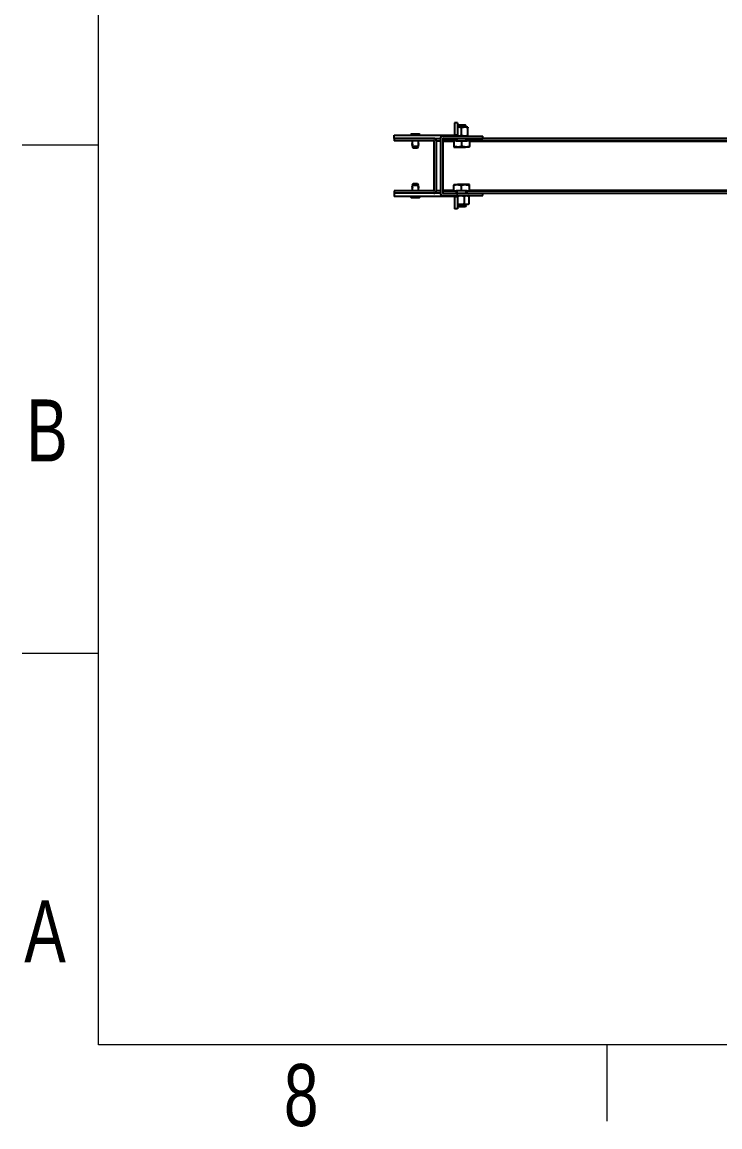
# Model space of a CAD drawing. Header units: millimetres. Extents: x 821 to 7155, y -3699 to 608.
# Drawn here: x 4460 to 4905, y -3699 to -2993 of the extents above; entities that cross this region are included whole.
import ezdxf

# ---------------------------------------------------------------- set-up
doc = ezdxf.new("R2010")
doc.units = ezdxf.units.MM
doc.styles.add('SLDTEXTSTYLE0', font='TXT', dxfattribs={"width": 0.75})

msp = doc.modelspace()

# ---------------------------------------------------------------- hatches: boundary and pattern name
at = {"linetype": 'Continuous', "lineweight": 18}
h = msp.add_hatch(dxfattribs=at)
h.set_pattern_fill('ANSI32', scale=10, style=0)
h.set_pattern_definition([(45, (4339.89, -4713.13), (-67.352, 67.352), []), (45, (4384.79, -4713.13), (-67.352, 67.352), [])])
edge = h.paths.add_edge_path(flags=0)
edge.add_line((4728.59, -3103.84), (4753.89, -3103.84))
edge.add_line((4753.89, -3103.84), (4753.89, -3102.34))
edge.add_line((4753.89, -3102.34), (4728.59, -3102.34))
edge.add_arc((4728.59, -3102.14), 0.2, 180, 270, ccw=False)
edge.add_line((4728.39, -3102.14), (4728.39, -3067.54))
edge.add_arc((4728.59, -3067.54), 0.2, 90, 180, ccw=False)
edge.add_line((4728.59, -3067.34), (4753.89, -3067.34))
edge.add_line((4753.89, -3067.34), (4753.89, -3065.84))
edge.add_line((4753.89, -3065.84), (4728.59, -3065.84))
edge.add_arc((4728.59, -3067.54), 1.7, 90, 180)
edge.add_line((4726.89, -3067.54), (4726.89, -3102.14))
edge.add_arc((4728.59, -3102.14), 1.7, 180, 270)

# ---------------------------------------------------------------- linework, layer by layer
at = {"color": 7, "linetype": 'Continuous', "lineweight": 18}
for p, q in [((4508.52, -3646.25), (4508.52, -1847.51)), ((4508.52, -3071.57), (4459.81, -3071.57)), ((4508.52, -3396.25), (4459.81, -3396.25)), ((7105.98, -3646.25), (4508.52, -3646.25)), ((4833.2, -3646.25), (4833.2, -3694.96))]:
    msp.add_line(p, q, dxfattribs=at)
at = {"color": 7, "linetype": 'Continuous', "lineweight": 25}
for p, q in [((4735.89, -3057.34), (4735.89, -3065.14)), ((4737.89, -3057.34), (4735.89, -3057.34)), ((4737.89, -3057.34), (4737.89, -3065.14)), ((4737.94, -3058.84), (4737.89, -3058.9)), ((4743.39, -3059.4), (4737.89, -3059.4)), ((4737.89, -3060.24), (4738.39, -3060.24)), ((4742.84, -3058.84), (4737.94, -3058.84)), ((4740.39, -3060.6), (4738.39, -3060.24)), ((4742.39, -3060.24), (4738.39, -3060.24)), ((4740.39, -3065.49), (4740.39, -3060.6)), ((4744.39, -3060.6), (4742.39, -3060.24)), ((4744.39, -3060.24), (4742.39, -3060.24)), ((4743.39, -3059.4), (4742.84, -3058.84)), ((4743.39, -3060.24), (4743.39, -3059.4)), ((4744.39, -3065.49), (4744.39, -3060.6)), ((4697.39, -3067.34), (4697.39, -3065.34)), ((4697.39, -3065.34), (4735.69, -3065.34)), ((4697.39, -3067.34), (4697.39, -3068.84)), ((4722.69, -3067.34), (4697.39, -3067.34)), ((4722.69, -3068.84), (4697.39, -3068.84)), ((4708.39, -3064.34), (4707.89, -3064.84)), ((4707.89, -3064.84), (4707.89, -3065.34)), ((4707.89, -3064.84), (4713.89, -3064.84)), ((4708.39, -3064.34), (4713.39, -3064.34)), ((4708.89, -3068.84), (4708.89, -3070.59)), ((4712.89, -3070.59), (4712.89, -3068.84)), ((4713.89, -3064.84), (4713.39, -3064.34)), ((4713.89, -3065.34), (4713.89, -3064.84)), ((4722.69, -3067.34), (4726.9, -3067.34)), ((4722.89, -3100.64), (4722.89, -3069.04)), ((4724.39, -3100.64), (4724.39, -3069.04)), ((4726.89, -3067.54), (4726.89, -3102.14)), ((4728.39, -3067.54), (4728.39, -3102.14)), ((4736.89, -3068.84), (4728.39, -3068.84)), ((4728.59, -3065.84), (4753.89, -3065.84)), ((4728.59, -3067.34), (4753.89, -3067.34)), ((4735.39, -3068.84), (4735.39, -3072.4)), ((4735.89, -3065.14), (4737.89, -3065.14)), ((4736.89, -3067.34), (4736.89, -3068.84)), ((4736.89, -3068.84), (4740.39, -3068.84)), ((4737.39, -3067.34), (4737.39, -3068.84)), ((4740.39, -3065.49), (4738.39, -3065.84)), ((4740.39, -3068.84), (4740.39, -3072.4)), ((4740.39, -3068.84), (4743.89, -3068.84)), ((4744.39, -3065.49), (4742.39, -3065.84)), ((4743.39, -3068.84), (4743.39, -3067.34)), ((4743.89, -3067.34), (4743.89, -3068.84)), ((5295.89, -3068.84), (4743.89, -3068.84)), ((4745.39, -3068.84), (4745.39, -3072.4)), ((4753.89, -3067.34), (4753.89, -3065.84)), ((5285.89, -3067.34), (4753.89, -3067.34)), ((4708.89, -3071.72), (4708.89, -3072.34)), ((4708.89, -3072.34), (4709.47, -3073.34)), ((4708.89, -3072.34), (4712.89, -3072.34)), ((4709.47, -3073.34), (4712.31, -3073.34)), ((4712.31, -3073.34), (4712.89, -3072.34)), ((4712.89, -3072.34), (4712.89, -3071.71)), ((4735.39, -3072.84), (4737.89, -3072.84)), ((4740.39, -3072.4), (4737.89, -3072.84)), ((4737.89, -3072.84), (4742.89, -3072.84)), ((4745.39, -3072.4), (4742.89, -3072.84)), ((4745.39, -3072.84), (4742.89, -3072.84)), ((4709.47, -3096.34), (4708.89, -3097.34)), ((4708.89, -3097.34), (4708.89, -3097.98)), ((4712.89, -3097.34), (4708.89, -3097.34)), ((4712.31, -3096.34), (4709.47, -3096.34)), ((4712.89, -3097.34), (4712.31, -3096.34)), ((4712.89, -3097.97), (4712.89, -3097.34)), ((4735.39, -3097.29), (4737.89, -3096.84)), ((4735.39, -3096.84), (4737.89, -3096.84)), ((4735.39, -3100.84), (4735.39, -3097.29)), ((4742.89, -3096.84), (4737.89, -3096.84)), ((4740.39, -3097.29), (4742.89, -3096.84)), ((4740.39, -3100.84), (4740.39, -3097.29)), ((4745.39, -3096.84), (4742.89, -3096.84)), ((4745.39, -3100.84), (4745.39, -3097.29)), ((4697.39, -3100.84), (4697.39, -3102.34)), ((4722.69, -3100.84), (4697.39, -3100.84)), ((4722.69, -3102.34), (4697.39, -3102.34)), ((4697.39, -3102.34), (4697.39, -3104.34)), ((4735.69, -3104.34), (4697.39, -3104.34)), ((4707.89, -3104.34), (4707.89, -3104.84)), ((4708.89, -3099.09), (4708.89, -3100.84)), ((4712.89, -3100.84), (4712.89, -3099.09)), ((4713.89, -3104.84), (4713.89, -3104.34)), ((4726.9, -3102.34), (4722.69, -3102.34)), ((4728.39, -3100.84), (4736.89, -3100.84)), ((4728.59, -3102.34), (4753.89, -3102.34)), ((4728.59, -3103.84), (4753.89, -3103.84)), ((4735.81, -3104.38), (4735.81, -3109.09)), ((4735.89, -3104.54), (4737.89, -3104.54)), ((4735.89, -3104.54), (4735.89, -3112.34)), ((4740.39, -3100.84), (4736.89, -3100.84)), ((4736.89, -3100.84), (4736.89, -3102.34)), ((4737.39, -3100.84), (4737.39, -3102.34)), ((4737.81, -3104.16), (4739.87, -3103.84)), ((4737.89, -3104.54), (4737.89, -3112.34)), ((4743.89, -3100.84), (4740.39, -3100.84)), ((4742.16, -3104.2), (4743.56, -3103.84)), ((4742.16, -3104.2), (4742.16, -3109.09)), ((4743.39, -3102.34), (4743.39, -3100.84)), ((4743.89, -3102.34), (4743.89, -3100.84)), ((4743.89, -3100.84), (5295.89, -3100.84)), ((4744.72, -3104.03), (4744.39, -3103.84)), ((4744.97, -3104.2), (4744.97, -3109.09)), ((4753.89, -3103.84), (4753.89, -3102.34)), ((4753.89, -3102.34), (5285.89, -3102.34)), ((4707.89, -3104.84), (4708.39, -3105.34)), ((4713.89, -3104.84), (4707.89, -3104.84)), ((4713.39, -3105.34), (4708.39, -3105.34)), ((4713.39, -3105.34), (4713.89, -3104.84)), ((4737.89, -3109.13), (4739.87, -3109.44)), ((4737.89, -3109.44), (4739.87, -3109.44)), ((4737.89, -3110.29), (4743.39, -3110.29)), ((4737.89, -3110.79), (4737.94, -3110.84)), ((4737.94, -3110.84), (4742.84, -3110.84)), ((4739.87, -3109.44), (4743.56, -3109.44)), ((4742.16, -3109.09), (4743.56, -3109.44)), ((4742.84, -3110.84), (4743.39, -3110.29)), ((4743.39, -3110.29), (4743.39, -3109.44)), ((4743.56, -3109.44), (4744.39, -3109.44)), ((4744.39, -3109.44), (4744.72, -3109.25)), ((4737.89, -3112.34), (4735.89, -3112.34))]:
    msp.add_line(p, q, dxfattribs=at)
at = {"color": 8, "linetype": 'Continuous', "lineweight": 25}
for p, q in [((4726.89, -3069.04), (4724.39, -3069.04)), ((4728.39, -3069.04), (4735.39, -3069.04)), ((4735.69, -3065.34), (4735.69, -3065.84)), ((4745.39, -3069.04), (5294.39, -3069.04)), ((4724.39, -3100.64), (4726.89, -3100.64)), ((4735.39, -3100.64), (4728.39, -3100.64)), ((4735.69, -3104.34), (4735.69, -3103.84)), ((5294.39, -3100.64), (4745.39, -3100.64))]:
    msp.add_line(p, q, dxfattribs=at)
at = {"color": 7, "linetype": 'Continuous', "lineweight": 25, "flags": 128}
for points in [[(4737.78, -3065.84), (4737.85, -3065.57), (4737.89, -3065.14)], [(4712.89, -3071.69), (4712.89, -3071.68), (4712.88, -3071.65), (4712.85, -3071.53), (4712.82, -3071.35), (4712.81, -3071.25), (4712.81, -3071.14), (4712.81, -3071.04), (4712.82, -3070.94), (4712.85, -3070.76), (4712.88, -3070.63), (4712.89, -3070.6), (4712.89, -3070.59), (4712.89, -3070.6), (4712.88, -3070.63), (4712.88, -3070.63)], [(4708.89, -3097.99), (4708.89, -3098), (4708.9, -3098.04), (4708.93, -3098.16), (4708.96, -3098.34), (4708.97, -3098.44), (4708.97, -3098.54), (4708.97, -3098.65), (4708.96, -3098.75), (4708.93, -3098.93), (4708.9, -3099.05), (4708.89, -3099.08), (4708.89, -3099.09), (4708.89, -3099.08), (4708.9, -3099.05), (4708.9, -3099.05)], [(4737.89, -3104.54), (4737.85, -3104.11), (4737.78, -3103.84)]]:
    msp.add_lwpolyline(points, dxfattribs=at)
at = {"color": 7, "linetype": 'Continuous', "lineweight": 25}
for centre, radius, start, end in [((4722.69, -3069.04), 1.7, 0, 90), ((4722.69, -3069.04), 0.2, 0, 90), ((4728.59, -3067.54), 1.7, 90, 180), ((4728.59, -3067.54), 0.2, 90, 180), ((4735.69, -3065.14), 0.2, 270, 0), ((4722.69, -3100.64), 1.7, 270, 0), ((4722.69, -3100.64), 0.2, 270, 0), ((4728.59, -3102.14), 1.7, 180, 270), ((4728.59, -3102.14), 0.2, 180, 270), ((4735.69, -3104.54), 0.2, 0, 90)]:
    msp.add_arc(centre, radius, start, end, dxfattribs=at)
for points, knots in [([(4738.39, -3060.24), (4738.34, -3060.24), (4738.17, -3060.24), (4738.01, -3060.28), (4737.89, -3060.31)], [0, 0, 0, 0, 0.28156, 1, 1, 1, 1]), ([(4742.39, -3060.24), (4742.34, -3060.24), (4741.67, -3060.25), (4741.01, -3060.43), (4740.39, -3060.6)], [0, 0, 0, 0, 0.070171, 1, 1, 1, 1]), ([(4744.39, -3060.24), (4744.39, -3060.25), (4744.39, -3060.27), (4744.39, -3060.46), (4744.39, -3060.6)], [0, 0, 0, 0, 0.268633, 1, 1, 1, 1]), ([(4738.39, -3065.84), (4738.34, -3065.84), (4738.14, -3065.85), (4737.93, -3065.79), (4737.78, -3065.75)], [0, 0, 0, 0, 0.229361, 1, 1, 1, 1]), ([(4742.39, -3065.84), (4742.34, -3065.84), (4741.67, -3065.84), (4741.01, -3065.66), (4740.39, -3065.49)], [0, 0, 0, 0, 0.070171, 1, 1, 1, 1]), ([(4744.39, -3065.84), (4744.39, -3065.84), (4744.39, -3065.82), (4744.39, -3065.63), (4744.39, -3065.49)], [0, 0, 0, 0, 0.268633, 1, 1, 1, 1]), ([(4708.89, -3071.69), (4708.89, -3071.69), (4708.89, -3071.69), (4708.9, -3071.64), (4708.93, -3071.54), (4708.96, -3071.39), (4708.97, -3071.25), (4708.97, -3071.14), (4708.97, -3071.04), (4708.96, -3070.9), (4708.93, -3070.75), (4708.9, -3070.64), (4708.89, -3070.6), (4708.89, -3070.59), (4708.89, -3070.6), (4708.9, -3070.64), (4708.93, -3070.75), (4708.96, -3070.9), (4708.97, -3071.04), (4708.97, -3071.14), (4708.97, -3071.25), (4708.96, -3071.39), (4708.93, -3071.54), (4708.9, -3071.64), (4708.89, -3071.69), (4708.89, -3071.69), (4708.89, -3071.69)], [0, 0, 0, 0, 0.0315683, 0.0623243, 0.1259747, 0.1891715, 0.2192111, 0.2499115, 0.28052, 0.3105332, 0.373936, 0.4375398, 0.4683332, 0.4999884, 0.5315604, 0.5623245, 0.626044, 0.6892357, 0.71929, 0.7500246, 0.7806158, 0.8106161, 0.8740097, 0.9376178, 0.9683867, 1, 1, 1, 1]), ([(4708.94, -3071.64), (4708.94, -3071.64), (4708.95, -3071.63), (4708.96, -3071.57), (4708.98, -3071.5), (4709, -3071.41), (4709.01, -3071.29), (4709.02, -3071.14), (4709.01, -3071), (4709, -3070.88), (4708.98, -3070.79), (4708.96, -3070.71), (4708.95, -3070.68), (4708.95, -3070.67)], [0, 0, 0, 0, 0.11613, 0.191767, 0.279049, 0.366265, 0.441875, 0.55803, 0.674081, 0.749715, 0.837087, 0.924357, 1, 1, 1, 1]), ([(4709.02, -3071.14), (4709.02, -3071.14), (4709.02, -3071.2), (4709.01, -3071.29), (4709, -3071.41), (4708.98, -3071.5), (4708.96, -3071.57), (4708.95, -3071.63), (4708.94, -3071.64), (4708.94, -3071.64)], [0, 0, 0, 0, 0.000077, 0.207851, 0.343412, 0.499948, 0.656373, 0.791888, 1, 1, 1, 1]), ([(4712.83, -3070.67), (4712.83, -3070.68), (4712.82, -3070.71), (4712.8, -3070.79), (4712.78, -3070.88), (4712.77, -3071), (4712.76, -3071.14), (4712.77, -3071.29), (4712.78, -3071.41), (4712.8, -3071.5), (4712.82, -3071.57), (4712.83, -3071.63), (4712.84, -3071.64), (4712.84, -3071.64)], [0, 0, 0, 0, 0.075698, 0.163069, 0.250321, 0.325942, 0.442144, 0.55806, 0.633693, 0.721023, 0.808286, 0.883893, 1, 1, 1, 1]), ([(4712.81, -3071.14), (4712.81, -3071.18), (4712.81, -3071.25), (4712.82, -3071.39), (4712.85, -3071.54), (4712.88, -3071.64), (4712.89, -3071.69), (4712.89, -3071.69), (4712.89, -3071.69)], [0, 0, 0, 0, 0.122311, 0.242326, 0.49593, 0.750674, 0.873697, 1, 1, 1, 1]), ([(4737.89, -3072.84), (4737.83, -3072.84), (4736.99, -3072.84), (4736.16, -3072.61), (4735.39, -3072.4)], [0, 0, 0, 0, 0.0702095, 1, 1, 1, 1]), ([(4735.39, -3072.4), (4735.39, -3072.58), (4735.39, -3072.82), (4735.39, -3072.84), (4735.39, -3072.84)], [0, 0, 0, 0, 0.76815, 1, 1, 1, 1]), ([(4742.89, -3072.84), (4742.83, -3072.84), (4741.99, -3072.84), (4741.16, -3072.61), (4740.39, -3072.4)], [0, 0, 0, 0, 0.0701919, 1, 1, 1, 1]), ([(4745.39, -3072.84), (4745.39, -3072.84), (4745.39, -3072.82), (4745.39, -3072.58), (4745.39, -3072.4)], [0, 0, 0, 0, 0.23185, 1, 1, 1, 1]), ([(4735.39, -3096.84), (4735.39, -3096.85), (4735.39, -3096.87), (4735.39, -3097.11), (4735.39, -3097.29)], [0, 0, 0, 0, 0.231849, 1, 1, 1, 1]), ([(4737.89, -3096.84), (4737.95, -3096.84), (4738.79, -3096.85), (4739.62, -3097.08), (4740.39, -3097.29)], [0, 0, 0, 0, 0.070192, 1, 1, 1, 1]), ([(4742.89, -3096.84), (4742.95, -3096.84), (4743.79, -3096.85), (4744.62, -3097.08), (4745.39, -3097.29)], [0, 0, 0, 0, 0.07021, 1, 1, 1, 1]), ([(4745.39, -3097.29), (4745.39, -3097.11), (4745.39, -3096.87), (4745.39, -3096.85), (4745.39, -3096.84)], [0, 0, 0, 0, 0.768151, 1, 1, 1, 1]), ([(4708.97, -3098.54), (4708.97, -3098.51), (4708.97, -3098.44), (4708.96, -3098.3), (4708.93, -3098.15), (4708.9, -3098.04), (4708.89, -3098), (4708.89, -3098), (4708.89, -3097.99)], [0, 0, 0, 0, 0.122314, 0.242332, 0.495943, 0.750656, 0.873702, 1, 1, 1, 1]), ([(4708.95, -3099.02), (4708.95, -3099), (4708.96, -3098.97), (4708.98, -3098.9), (4709, -3098.81), (4709.01, -3098.69), (4709.02, -3098.54), (4709.01, -3098.4), (4709, -3098.28), (4708.98, -3098.19), (4708.96, -3098.11), (4708.95, -3098.06), (4708.94, -3098.05), (4708.94, -3098.04)], [0, 0, 0, 0, 0.075699, 0.163079, 0.250327, 0.325954, 0.442156, 0.558074, 0.633667, 0.720998, 0.808269, 0.883891, 1, 1, 1, 1]), ([(4712.76, -3098.54), (4712.76, -3098.54), (4712.72, -3098.51), (4712.78, -3098.39), (4712.78, -3098.28), (4712.8, -3098.19), (4712.82, -3098.11), (4712.83, -3098.06), (4712.84, -3098.05), (4712.84, -3098.04)], [0, 0, 0, 0, 0.000108, 0.207881, 0.343383, 0.499918, 0.656333, 0.791888, 1, 1, 1, 1]), ([(4712.84, -3098.04), (4712.84, -3098.05), (4712.83, -3098.06), (4712.82, -3098.11), (4712.8, -3098.19), (4712.78, -3098.28), (4712.77, -3098.4), (4712.76, -3098.54), (4712.77, -3098.69), (4712.78, -3098.81), (4712.8, -3098.9), (4712.82, -3098.97), (4712.83, -3099), (4712.83, -3099.02)], [0, 0, 0, 0, 0.116127, 0.191767, 0.279047, 0.366293, 0.441902, 0.558012, 0.67406, 0.749734, 0.837098, 0.924347, 1, 1, 1, 1]), ([(4712.89, -3097.99), (4712.89, -3098), (4712.89, -3098), (4712.88, -3098.04), (4712.85, -3098.15), (4712.82, -3098.3), (4712.81, -3098.44), (4712.81, -3098.54), (4712.81, -3098.65), (4712.82, -3098.79), (4712.85, -3098.94), (4712.88, -3099.05), (4712.89, -3099.09), (4712.89, -3099.1), (4712.89, -3099.09), (4712.88, -3099.05), (4712.85, -3098.94), (4712.82, -3098.79), (4712.81, -3098.65), (4712.81, -3098.54), (4712.81, -3098.44), (4712.82, -3098.3), (4712.85, -3098.15), (4712.88, -3098.04), (4712.89, -3098), (4712.89, -3098), (4712.89, -3097.99)], [0, 0, 0, 0, 0.0315688, 0.0623249, 0.1259756, 0.1891587, 0.2191971, 0.249915, 0.2805236, 0.3105383, 0.373939, 0.4375357, 0.4683293, 0.4999861, 0.5315602, 0.5623245, 0.6260348, 0.6892404, 0.7192934, 0.7500286, 0.7806199, 0.8106203, 0.8740141, 0.937613, 0.9683882, 1, 1, 1, 1]), ([(4739.87, -3103.84), (4739.92, -3103.84), (4740.7, -3103.85), (4741.46, -3104.03), (4742.16, -3104.2)], [0, 0, 0, 0, 0.070181, 1, 1, 1, 1]), ([(4743.56, -3103.84), (4743.6, -3103.84), (4744.07, -3103.85), (4744.54, -3104.03), (4744.97, -3104.2)], [0, 0, 0, 0, 0.070194, 1, 1, 1, 1]), ([(4744.97, -3104.2), (4744.9, -3104.14), (4744.81, -3104.07), (4744.73, -3104.04), (4744.72, -3104.04)], [0, 0, 0, 0, 0.895496, 1, 1, 1, 1]), ([(4739.87, -3109.44), (4739.92, -3109.44), (4740.7, -3109.44), (4741.46, -3109.26), (4742.16, -3109.09)], [0, 0, 0, 0, 0.070181, 1, 1, 1, 1]), ([(4743.56, -3109.44), (4743.6, -3109.44), (4744.07, -3109.44), (4744.54, -3109.26), (4744.97, -3109.09)], [0, 0, 0, 0, 0.070194, 1, 1, 1, 1]), ([(4744.97, -3109.09), (4744.9, -3109.15), (4744.81, -3109.22), (4744.73, -3109.24), (4744.72, -3109.25)], [0, 0, 0, 0, 0.895496, 1, 1, 1, 1])]:
    msp.add_open_spline(points, degree=3, knots=knots, dxfattribs=at)

# ---------------------------------------------------------------- texts
at = {"color": 7, "linetype": 'Continuous', "lineweight": 18, "char_height": 39.59, "attachment_point": 2, "style": 'SLDTEXTSTYLE0'}
for s, insert in [('B', (4475.75, -3234.07)), ('A', (4474.47, -3553.88)), ('8', (4637.99, -3658.5))]:
    msp.add_mtext(s, dxfattribs=dict(at, insert=insert))

doc.saveas('drawing.dxf')
